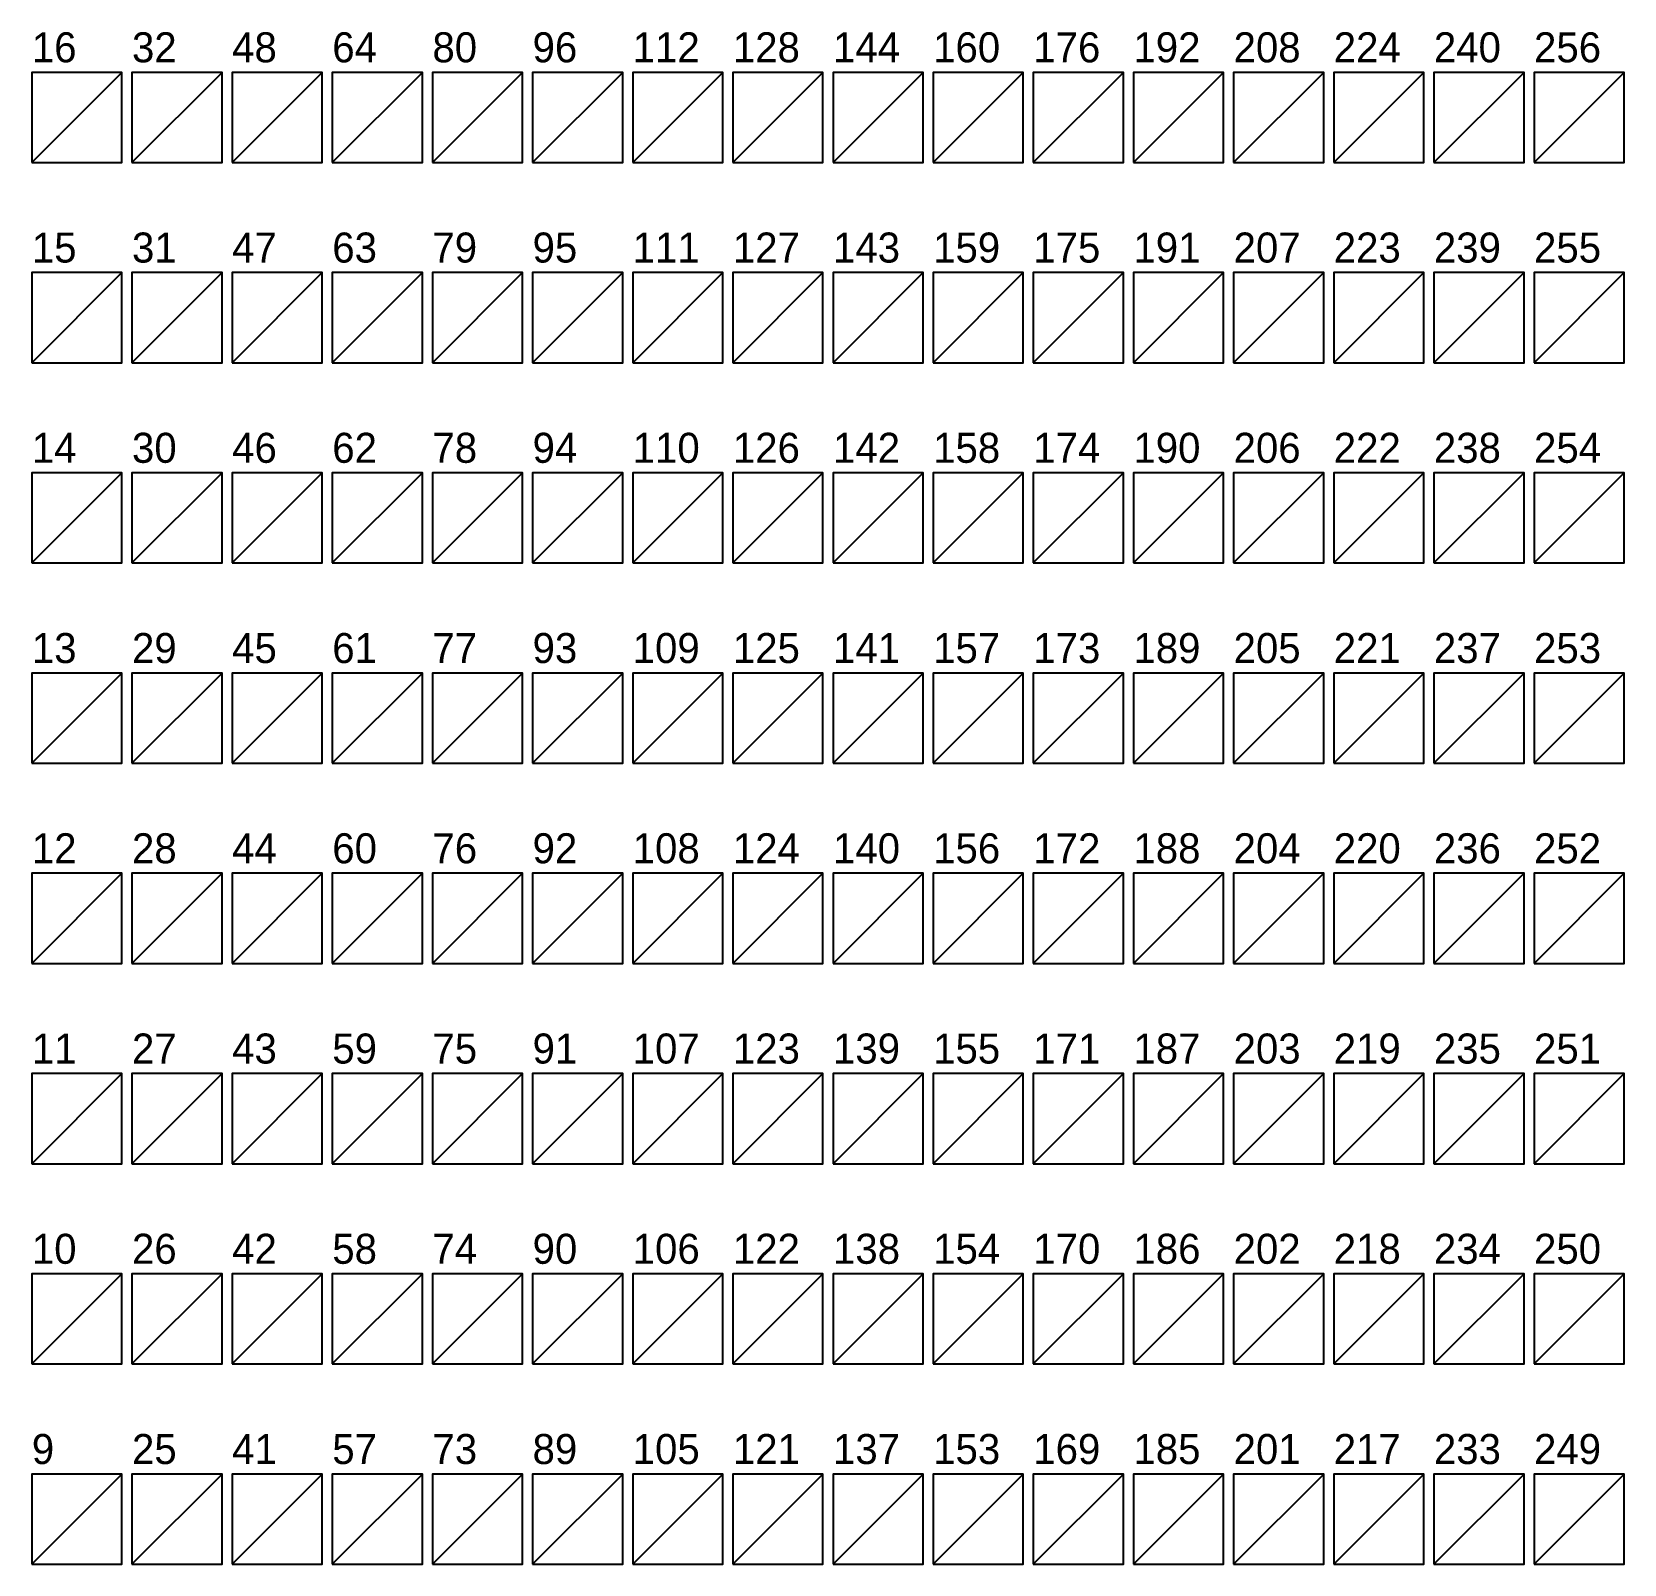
# Model space of a CAD drawing. Header units: metres. Extents: x 1 to 16.9, y 2 to 33.3.
# Drawn here: x 1 to 16.9, y 18 to 33.3 of the extents above; entities that cross this region are included whole.
import ezdxf

# ---------------------------------------------------------------- set-up
doc = ezdxf.new("R2010")
doc.units = ezdxf.units.M

msp = doc.modelspace()

# ---------------------------------------------------------------- texts
at = {"color": 255}
for s, p in [('16', (1, 33)), ('32', (2, 33)), ('48', (3, 33)), ('64', (4, 33)), ('80', (5, 33)), ('96', (6, 33)), ('112', (7, 33)), ('128', (8, 33)), ('144', (9, 33)), ('160', (10, 33)), ('176', (11, 33)), ('192', (12, 33)), ('208', (13, 33)), ('224', (14, 33)), ('240', (15, 33)), ('256', (16, 33)), ('15', (1, 31)), ('31', (2, 31)), ('47', (3, 31)), ('63', (4, 31)), ('79', (5, 31)), ('95', (6, 31)), ('111', (7, 31)), ('127', (8, 31)), ('143', (9, 31)), ('159', (10, 31)), ('175', (11, 31)), ('191', (12, 31)), ('207', (13, 31)), ('223', (14, 31)), ('239', (15, 31)), ('255', (16, 31)), ('14', (1, 29)), ('30', (2, 29)), ('46', (3, 29)), ('62', (4, 29)), ('78', (5, 29)), ('94', (6, 29)), ('110', (7, 29)), ('126', (8, 29)), ('142', (9, 29)), ('158', (10, 29)), ('174', (11, 29)), ('190', (12, 29)), ('206', (13, 29)), ('222', (14, 29)), ('238', (15, 29)), ('254', (16, 29)), ('13', (1, 27)), ('29', (2, 27)), ('45', (3, 27)), ('61', (4, 27)), ('77', (5, 27)), ('93', (6, 27)), ('109', (7, 27)), ('125', (8, 27)), ('141', (9, 27)), ('157', (10, 27)), ('173', (11, 27)), ('189', (12, 27)), ('205', (13, 27)), ('221', (14, 27)), ('237', (15, 27)), ('253', (16, 27)), ('12', (1, 25)), ('28', (2, 25)), ('44', (3, 25)), ('60', (4, 25)), ('76', (5, 25)), ('92', (6, 25)), ('108', (7, 25)), ('124', (8, 25)), ('140', (9, 25)), ('156', (10, 25)), ('172', (11, 25)), ('188', (12, 25)), ('204', (13, 25)), ('220', (14, 25)), ('236', (15, 25)), ('252', (16, 25)), ('11', (1, 23)), ('27', (2, 23)), ('43', (3, 23)), ('59', (4, 23)), ('75', (5, 23)), ('91', (6, 23)), ('107', (7, 23)), ('123', (8, 23)), ('139', (9, 23)), ('155', (10, 23)), ('171', (11, 23)), ('187', (12, 23)), ('203', (13, 23)), ('219', (14, 23)), ('235', (15, 23)), ('251', (16, 23)), ('10', (1, 21)), ('26', (2, 21)), ('42', (3, 21)), ('58', (4, 21)), ('74', (5, 21)), ('90', (6, 21)), ('106', (7, 21)), ('122', (8, 21)), ('138', (9, 21)), ('154', (10, 21)), ('170', (11, 21)), ('186', (12, 21)), ('202', (13, 21)), ('218', (14, 21)), ('234', (15, 21)), ('250', (16, 21)), ('9', (1, 19)), ('25', (2, 19)), ('41', (3, 19)), ('57', (4, 19)), ('73', (5, 19)), ('89', (6, 19)), ('105', (7, 19)), ('121', (8, 19)), ('137', (9, 19)), ('153', (10, 19)), ('169', (11, 19)), ('185', (12, 19)), ('201', (13, 19)), ('217', (14, 19)), ('233', (15, 19)), ('249', (16, 19))]:
    msp.add_text(s, height=0.3, dxfattribs=at).set_placement(p)

# ---------------------------------------------------------------- meshes
at = {"color": 16}
mesh = msp.add_polyface(dxfattribs=at)
corners = [(1, 32), (1.9, 32), (1.9, 32.9), (1, 32.9)]
mesh.append_faces([[corners[k] for k in face] for face in [(0, 1, 2), (0, 2, 3)]], dxfattribs={"color": 16})
at = {"color": 32}
mesh = msp.add_polyface(dxfattribs=at)
corners = [(2, 32), (2.9, 32), (2.9, 32.9), (2, 32.9)]
mesh.append_faces([[corners[k] for k in face] for face in [(0, 1, 2), (0, 2, 3)]], dxfattribs={"color": 32})
at = {"color": 48}
mesh = msp.add_polyface(dxfattribs=at)
corners = [(3, 32), (3.9, 32), (3.9, 32.9), (3, 32.9)]
mesh.append_faces([[corners[k] for k in face] for face in [(0, 1, 2), (0, 2, 3)]], dxfattribs={"color": 48})
at = {"color": 64}
mesh = msp.add_polyface(dxfattribs=at)
corners = [(4, 32), (4.9, 32), (4.9, 32.9), (4, 32.9)]
mesh.append_faces([[corners[k] for k in face] for face in [(0, 1, 2), (0, 2, 3)]], dxfattribs={"color": 64})
at = {"color": 80}
mesh = msp.add_polyface(dxfattribs=at)
corners = [(5, 32), (5.9, 32), (5.9, 32.9), (5, 32.9)]
mesh.append_faces([[corners[k] for k in face] for face in [(0, 1, 2), (0, 2, 3)]], dxfattribs={"color": 80})
at = {"color": 96}
mesh = msp.add_polyface(dxfattribs=at)
corners = [(6, 32), (6.9, 32), (6.9, 32.9), (6, 32.9)]
mesh.append_faces([[corners[k] for k in face] for face in [(0, 1, 2), (0, 2, 3)]], dxfattribs={"color": 96})
at = {"color": 112}
mesh = msp.add_polyface(dxfattribs=at)
corners = [(7, 32), (7.9, 32), (7.9, 32.9), (7, 32.9)]
mesh.append_faces([[corners[k] for k in face] for face in [(0, 1, 2), (0, 2, 3)]], dxfattribs={"color": 112})
at = {"color": 128}
mesh = msp.add_polyface(dxfattribs=at)
corners = [(8, 32), (8.9, 32), (8.9, 32.9), (8, 32.9)]
mesh.append_faces([[corners[k] for k in face] for face in [(0, 1, 2), (0, 2, 3)]], dxfattribs={"color": 128})
at = {"color": 144}
mesh = msp.add_polyface(dxfattribs=at)
corners = [(9, 32), (9.9, 32), (9.9, 32.9), (9, 32.9)]
mesh.append_faces([[corners[k] for k in face] for face in [(0, 1, 2), (0, 2, 3)]], dxfattribs={"color": 144})
at = {"color": 160}
mesh = msp.add_polyface(dxfattribs=at)
corners = [(10, 32), (10.9, 32), (10.9, 32.9), (10, 32.9)]
mesh.append_faces([[corners[k] for k in face] for face in [(0, 1, 2), (0, 2, 3)]], dxfattribs={"color": 160})
at = {"color": 176}
mesh = msp.add_polyface(dxfattribs=at)
corners = [(11, 32), (11.9, 32), (11.9, 32.9), (11, 32.9)]
mesh.append_faces([[corners[k] for k in face] for face in [(0, 1, 2), (0, 2, 3)]], dxfattribs={"color": 176})
at = {"color": 192}
mesh = msp.add_polyface(dxfattribs=at)
corners = [(12, 32), (12.9, 32), (12.9, 32.9), (12, 32.9)]
mesh.append_faces([[corners[k] for k in face] for face in [(0, 1, 2), (0, 2, 3)]], dxfattribs={"color": 192})
at = {"color": 208}
mesh = msp.add_polyface(dxfattribs=at)
corners = [(13, 32), (13.9, 32), (13.9, 32.9), (13, 32.9)]
mesh.append_faces([[corners[k] for k in face] for face in [(0, 1, 2), (0, 2, 3)]], dxfattribs={"color": 208})
at = {"color": 224}
mesh = msp.add_polyface(dxfattribs=at)
corners = [(14, 32), (14.9, 32), (14.9, 32.9), (14, 32.9)]
mesh.append_faces([[corners[k] for k in face] for face in [(0, 1, 2), (0, 2, 3)]], dxfattribs={"color": 224})
at = {"color": 240}
mesh = msp.add_polyface(dxfattribs=at)
corners = [(15, 32), (15.9, 32), (15.9, 32.9), (15, 32.9)]
mesh.append_faces([[corners[k] for k in face] for face in [(0, 1, 2), (0, 2, 3)]], dxfattribs={"color": 240})
mesh = msp.add_polyface()
corners = [(16, 32), (16.9, 32), (16.9, 32.9), (16, 32.9)]
mesh.append_faces([[corners[k] for k in face] for face in [(0, 1, 2), (0, 2, 3)]])
at = {"color": 15}
mesh = msp.add_polyface(dxfattribs=at)
corners = [(1, 30), (1.9, 30), (1.9, 30.9), (1, 30.9)]
mesh.append_faces([[corners[k] for k in face] for face in [(0, 1, 2), (0, 2, 3)]], dxfattribs={"color": 15})
at = {"color": 31}
mesh = msp.add_polyface(dxfattribs=at)
corners = [(2, 30), (2.9, 30), (2.9, 30.9), (2, 30.9)]
mesh.append_faces([[corners[k] for k in face] for face in [(0, 1, 2), (0, 2, 3)]], dxfattribs={"color": 31})
at = {"color": 47}
mesh = msp.add_polyface(dxfattribs=at)
corners = [(3, 30), (3.9, 30), (3.9, 30.9), (3, 30.9)]
mesh.append_faces([[corners[k] for k in face] for face in [(0, 1, 2), (0, 2, 3)]], dxfattribs={"color": 47})
at = {"color": 63}
mesh = msp.add_polyface(dxfattribs=at)
corners = [(4, 30), (4.9, 30), (4.9, 30.9), (4, 30.9)]
mesh.append_faces([[corners[k] for k in face] for face in [(0, 1, 2), (0, 2, 3)]], dxfattribs={"color": 63})
at = {"color": 79}
mesh = msp.add_polyface(dxfattribs=at)
corners = [(5, 30), (5.9, 30), (5.9, 30.9), (5, 30.9)]
mesh.append_faces([[corners[k] for k in face] for face in [(0, 1, 2), (0, 2, 3)]], dxfattribs={"color": 79})
at = {"color": 95}
mesh = msp.add_polyface(dxfattribs=at)
corners = [(6, 30), (6.9, 30), (6.9, 30.9), (6, 30.9)]
mesh.append_faces([[corners[k] for k in face] for face in [(0, 1, 2), (0, 2, 3)]], dxfattribs={"color": 95})
at = {"color": 111}
mesh = msp.add_polyface(dxfattribs=at)
corners = [(7, 30), (7.9, 30), (7.9, 30.9), (7, 30.9)]
mesh.append_faces([[corners[k] for k in face] for face in [(0, 1, 2), (0, 2, 3)]], dxfattribs={"color": 111})
at = {"color": 127}
mesh = msp.add_polyface(dxfattribs=at)
corners = [(8, 30), (8.9, 30), (8.9, 30.9), (8, 30.9)]
mesh.append_faces([[corners[k] for k in face] for face in [(0, 1, 2), (0, 2, 3)]], dxfattribs={"color": 127})
at = {"color": 143}
mesh = msp.add_polyface(dxfattribs=at)
corners = [(9, 30), (9.9, 30), (9.9, 30.9), (9, 30.9)]
mesh.append_faces([[corners[k] for k in face] for face in [(0, 1, 2), (0, 2, 3)]], dxfattribs={"color": 143})
at = {"color": 159}
mesh = msp.add_polyface(dxfattribs=at)
corners = [(10, 30), (10.9, 30), (10.9, 30.9), (10, 30.9)]
mesh.append_faces([[corners[k] for k in face] for face in [(0, 1, 2), (0, 2, 3)]], dxfattribs={"color": 159})
at = {"color": 175}
mesh = msp.add_polyface(dxfattribs=at)
corners = [(11, 30), (11.9, 30), (11.9, 30.9), (11, 30.9)]
mesh.append_faces([[corners[k] for k in face] for face in [(0, 1, 2), (0, 2, 3)]], dxfattribs={"color": 175})
at = {"color": 191}
mesh = msp.add_polyface(dxfattribs=at)
corners = [(12, 30), (12.9, 30), (12.9, 30.9), (12, 30.9)]
mesh.append_faces([[corners[k] for k in face] for face in [(0, 1, 2), (0, 2, 3)]], dxfattribs={"color": 191})
at = {"color": 207}
mesh = msp.add_polyface(dxfattribs=at)
corners = [(13, 30), (13.9, 30), (13.9, 30.9), (13, 30.9)]
mesh.append_faces([[corners[k] for k in face] for face in [(0, 1, 2), (0, 2, 3)]], dxfattribs={"color": 207})
at = {"color": 223}
mesh = msp.add_polyface(dxfattribs=at)
corners = [(14, 30), (14.9, 30), (14.9, 30.9), (14, 30.9)]
mesh.append_faces([[corners[k] for k in face] for face in [(0, 1, 2), (0, 2, 3)]], dxfattribs={"color": 223})
at = {"color": 239}
mesh = msp.add_polyface(dxfattribs=at)
corners = [(15, 30), (15.9, 30), (15.9, 30.9), (15, 30.9)]
mesh.append_faces([[corners[k] for k in face] for face in [(0, 1, 2), (0, 2, 3)]], dxfattribs={"color": 239})
at = {"color": 255}
mesh = msp.add_polyface(dxfattribs=at)
corners = [(16, 30), (16.9, 30), (16.9, 30.9), (16, 30.9)]
mesh.append_faces([[corners[k] for k in face] for face in [(0, 1, 2), (0, 2, 3)]], dxfattribs={"color": 255})
at = {"color": 14}
mesh = msp.add_polyface(dxfattribs=at)
corners = [(1, 28), (1.9, 28), (1.9, 28.9), (1, 28.9)]
mesh.append_faces([[corners[k] for k in face] for face in [(0, 1, 2), (0, 2, 3)]], dxfattribs={"color": 14})
at = {"color": 30}
mesh = msp.add_polyface(dxfattribs=at)
corners = [(2, 28), (2.9, 28), (2.9, 28.9), (2, 28.9)]
mesh.append_faces([[corners[k] for k in face] for face in [(0, 1, 2), (0, 2, 3)]], dxfattribs={"color": 30})
at = {"color": 46}
mesh = msp.add_polyface(dxfattribs=at)
corners = [(3, 28), (3.9, 28), (3.9, 28.9), (3, 28.9)]
mesh.append_faces([[corners[k] for k in face] for face in [(0, 1, 2), (0, 2, 3)]], dxfattribs={"color": 46})
at = {"color": 62}
mesh = msp.add_polyface(dxfattribs=at)
corners = [(4, 28), (4.9, 28), (4.9, 28.9), (4, 28.9)]
mesh.append_faces([[corners[k] for k in face] for face in [(0, 1, 2), (0, 2, 3)]], dxfattribs={"color": 62})
at = {"color": 78}
mesh = msp.add_polyface(dxfattribs=at)
corners = [(5, 28), (5.9, 28), (5.9, 28.9), (5, 28.9)]
mesh.append_faces([[corners[k] for k in face] for face in [(0, 1, 2), (0, 2, 3)]], dxfattribs={"color": 78})
at = {"color": 94}
mesh = msp.add_polyface(dxfattribs=at)
corners = [(6, 28), (6.9, 28), (6.9, 28.9), (6, 28.9)]
mesh.append_faces([[corners[k] for k in face] for face in [(0, 1, 2), (0, 2, 3)]], dxfattribs={"color": 94})
at = {"color": 110}
mesh = msp.add_polyface(dxfattribs=at)
corners = [(7, 28), (7.9, 28), (7.9, 28.9), (7, 28.9)]
mesh.append_faces([[corners[k] for k in face] for face in [(0, 1, 2), (0, 2, 3)]], dxfattribs={"color": 110})
at = {"color": 126}
mesh = msp.add_polyface(dxfattribs=at)
corners = [(8, 28), (8.9, 28), (8.9, 28.9), (8, 28.9)]
mesh.append_faces([[corners[k] for k in face] for face in [(0, 1, 2), (0, 2, 3)]], dxfattribs={"color": 126})
at = {"color": 142}
mesh = msp.add_polyface(dxfattribs=at)
corners = [(9, 28), (9.9, 28), (9.9, 28.9), (9, 28.9)]
mesh.append_faces([[corners[k] for k in face] for face in [(0, 1, 2), (0, 2, 3)]], dxfattribs={"color": 142})
at = {"color": 158}
mesh = msp.add_polyface(dxfattribs=at)
corners = [(10, 28), (10.9, 28), (10.9, 28.9), (10, 28.9)]
mesh.append_faces([[corners[k] for k in face] for face in [(0, 1, 2), (0, 2, 3)]], dxfattribs={"color": 158})
at = {"color": 174}
mesh = msp.add_polyface(dxfattribs=at)
corners = [(11, 28), (11.9, 28), (11.9, 28.9), (11, 28.9)]
mesh.append_faces([[corners[k] for k in face] for face in [(0, 1, 2), (0, 2, 3)]], dxfattribs={"color": 174})
at = {"color": 190}
mesh = msp.add_polyface(dxfattribs=at)
corners = [(12, 28), (12.9, 28), (12.9, 28.9), (12, 28.9)]
mesh.append_faces([[corners[k] for k in face] for face in [(0, 1, 2), (0, 2, 3)]], dxfattribs={"color": 190})
at = {"color": 206}
mesh = msp.add_polyface(dxfattribs=at)
corners = [(13, 28), (13.9, 28), (13.9, 28.9), (13, 28.9)]
mesh.append_faces([[corners[k] for k in face] for face in [(0, 1, 2), (0, 2, 3)]], dxfattribs={"color": 206})
at = {"color": 222}
mesh = msp.add_polyface(dxfattribs=at)
corners = [(14, 28), (14.9, 28), (14.9, 28.9), (14, 28.9)]
mesh.append_faces([[corners[k] for k in face] for face in [(0, 1, 2), (0, 2, 3)]], dxfattribs={"color": 222})
at = {"color": 238}
mesh = msp.add_polyface(dxfattribs=at)
corners = [(15, 28), (15.9, 28), (15.9, 28.9), (15, 28.9)]
mesh.append_faces([[corners[k] for k in face] for face in [(0, 1, 2), (0, 2, 3)]], dxfattribs={"color": 238})
at = {"color": 254}
mesh = msp.add_polyface(dxfattribs=at)
corners = [(16, 28), (16.9, 28), (16.9, 28.9), (16, 28.9)]
mesh.append_faces([[corners[k] for k in face] for face in [(0, 1, 2), (0, 2, 3)]], dxfattribs={"color": 254})
at = {"color": 13}
mesh = msp.add_polyface(dxfattribs=at)
corners = [(1, 26), (1.9, 26), (1.9, 26.9), (1, 26.9)]
mesh.append_faces([[corners[k] for k in face] for face in [(0, 1, 2), (0, 2, 3)]], dxfattribs={"color": 13})
at = {"color": 29}
mesh = msp.add_polyface(dxfattribs=at)
corners = [(2, 26), (2.9, 26), (2.9, 26.9), (2, 26.9)]
mesh.append_faces([[corners[k] for k in face] for face in [(0, 1, 2), (0, 2, 3)]], dxfattribs={"color": 29})
at = {"color": 45}
mesh = msp.add_polyface(dxfattribs=at)
corners = [(3, 26), (3.9, 26), (3.9, 26.9), (3, 26.9)]
mesh.append_faces([[corners[k] for k in face] for face in [(0, 1, 2), (0, 2, 3)]], dxfattribs={"color": 45})
at = {"color": 61}
mesh = msp.add_polyface(dxfattribs=at)
corners = [(4, 26), (4.9, 26), (4.9, 26.9), (4, 26.9)]
mesh.append_faces([[corners[k] for k in face] for face in [(0, 1, 2), (0, 2, 3)]], dxfattribs={"color": 61})
at = {"color": 77}
mesh = msp.add_polyface(dxfattribs=at)
corners = [(5, 26), (5.9, 26), (5.9, 26.9), (5, 26.9)]
mesh.append_faces([[corners[k] for k in face] for face in [(0, 1, 2), (0, 2, 3)]], dxfattribs={"color": 77})
at = {"color": 93}
mesh = msp.add_polyface(dxfattribs=at)
corners = [(6, 26), (6.9, 26), (6.9, 26.9), (6, 26.9)]
mesh.append_faces([[corners[k] for k in face] for face in [(0, 1, 2), (0, 2, 3)]], dxfattribs={"color": 93})
at = {"color": 109}
mesh = msp.add_polyface(dxfattribs=at)
corners = [(7, 26), (7.9, 26), (7.9, 26.9), (7, 26.9)]
mesh.append_faces([[corners[k] for k in face] for face in [(0, 1, 2), (0, 2, 3)]], dxfattribs={"color": 109})
at = {"color": 125}
mesh = msp.add_polyface(dxfattribs=at)
corners = [(8, 26), (8.9, 26), (8.9, 26.9), (8, 26.9)]
mesh.append_faces([[corners[k] for k in face] for face in [(0, 1, 2), (0, 2, 3)]], dxfattribs={"color": 125})
at = {"color": 141}
mesh = msp.add_polyface(dxfattribs=at)
corners = [(9, 26), (9.9, 26), (9.9, 26.9), (9, 26.9)]
mesh.append_faces([[corners[k] for k in face] for face in [(0, 1, 2), (0, 2, 3)]], dxfattribs={"color": 141})
at = {"color": 157}
mesh = msp.add_polyface(dxfattribs=at)
corners = [(10, 26), (10.9, 26), (10.9, 26.9), (10, 26.9)]
mesh.append_faces([[corners[k] for k in face] for face in [(0, 1, 2), (0, 2, 3)]], dxfattribs={"color": 157})
at = {"color": 173}
mesh = msp.add_polyface(dxfattribs=at)
corners = [(11, 26), (11.9, 26), (11.9, 26.9), (11, 26.9)]
mesh.append_faces([[corners[k] for k in face] for face in [(0, 1, 2), (0, 2, 3)]], dxfattribs={"color": 173})
at = {"color": 189}
mesh = msp.add_polyface(dxfattribs=at)
corners = [(12, 26), (12.9, 26), (12.9, 26.9), (12, 26.9)]
mesh.append_faces([[corners[k] for k in face] for face in [(0, 1, 2), (0, 2, 3)]], dxfattribs={"color": 189})
at = {"color": 205}
mesh = msp.add_polyface(dxfattribs=at)
corners = [(13, 26), (13.9, 26), (13.9, 26.9), (13, 26.9)]
mesh.append_faces([[corners[k] for k in face] for face in [(0, 1, 2), (0, 2, 3)]], dxfattribs={"color": 205})
at = {"color": 221}
mesh = msp.add_polyface(dxfattribs=at)
corners = [(14, 26), (14.9, 26), (14.9, 26.9), (14, 26.9)]
mesh.append_faces([[corners[k] for k in face] for face in [(0, 1, 2), (0, 2, 3)]], dxfattribs={"color": 221})
at = {"color": 237}
mesh = msp.add_polyface(dxfattribs=at)
corners = [(15, 26), (15.9, 26), (15.9, 26.9), (15, 26.9)]
mesh.append_faces([[corners[k] for k in face] for face in [(0, 1, 2), (0, 2, 3)]], dxfattribs={"color": 237})
at = {"color": 253}
mesh = msp.add_polyface(dxfattribs=at)
corners = [(16, 26), (16.9, 26), (16.9, 26.9), (16, 26.9)]
mesh.append_faces([[corners[k] for k in face] for face in [(0, 1, 2), (0, 2, 3)]], dxfattribs={"color": 253})
at = {"color": 12}
mesh = msp.add_polyface(dxfattribs=at)
corners = [(1, 24), (1.9, 24), (1.9, 24.9), (1, 24.9)]
mesh.append_faces([[corners[k] for k in face] for face in [(0, 1, 2), (0, 2, 3)]], dxfattribs={"color": 12})
at = {"color": 28}
mesh = msp.add_polyface(dxfattribs=at)
corners = [(2, 24), (2.9, 24), (2.9, 24.9), (2, 24.9)]
mesh.append_faces([[corners[k] for k in face] for face in [(0, 1, 2), (0, 2, 3)]], dxfattribs={"color": 28})
at = {"color": 44}
mesh = msp.add_polyface(dxfattribs=at)
corners = [(3, 24), (3.9, 24), (3.9, 24.9), (3, 24.9)]
mesh.append_faces([[corners[k] for k in face] for face in [(0, 1, 2), (0, 2, 3)]], dxfattribs={"color": 44})
at = {"color": 60}
mesh = msp.add_polyface(dxfattribs=at)
corners = [(4, 24), (4.9, 24), (4.9, 24.9), (4, 24.9)]
mesh.append_faces([[corners[k] for k in face] for face in [(0, 1, 2), (0, 2, 3)]], dxfattribs={"color": 60})
at = {"color": 76}
mesh = msp.add_polyface(dxfattribs=at)
corners = [(5, 24), (5.9, 24), (5.9, 24.9), (5, 24.9)]
mesh.append_faces([[corners[k] for k in face] for face in [(0, 1, 2), (0, 2, 3)]], dxfattribs={"color": 76})
at = {"color": 92}
mesh = msp.add_polyface(dxfattribs=at)
corners = [(6, 24), (6.9, 24), (6.9, 24.9), (6, 24.9)]
mesh.append_faces([[corners[k] for k in face] for face in [(0, 1, 2), (0, 2, 3)]], dxfattribs={"color": 92})
at = {"color": 108}
mesh = msp.add_polyface(dxfattribs=at)
corners = [(7, 24), (7.9, 24), (7.9, 24.9), (7, 24.9)]
mesh.append_faces([[corners[k] for k in face] for face in [(0, 1, 2), (0, 2, 3)]], dxfattribs={"color": 108})
at = {"color": 124}
mesh = msp.add_polyface(dxfattribs=at)
corners = [(8, 24), (8.9, 24), (8.9, 24.9), (8, 24.9)]
mesh.append_faces([[corners[k] for k in face] for face in [(0, 1, 2), (0, 2, 3)]], dxfattribs={"color": 124})
at = {"color": 140}
mesh = msp.add_polyface(dxfattribs=at)
corners = [(9, 24), (9.9, 24), (9.9, 24.9), (9, 24.9)]
mesh.append_faces([[corners[k] for k in face] for face in [(0, 1, 2), (0, 2, 3)]], dxfattribs={"color": 140})
at = {"color": 156}
mesh = msp.add_polyface(dxfattribs=at)
corners = [(10, 24), (10.9, 24), (10.9, 24.9), (10, 24.9)]
mesh.append_faces([[corners[k] for k in face] for face in [(0, 1, 2), (0, 2, 3)]], dxfattribs={"color": 156})
at = {"color": 172}
mesh = msp.add_polyface(dxfattribs=at)
corners = [(11, 24), (11.9, 24), (11.9, 24.9), (11, 24.9)]
mesh.append_faces([[corners[k] for k in face] for face in [(0, 1, 2), (0, 2, 3)]], dxfattribs={"color": 172})
at = {"color": 188}
mesh = msp.add_polyface(dxfattribs=at)
corners = [(12, 24), (12.9, 24), (12.9, 24.9), (12, 24.9)]
mesh.append_faces([[corners[k] for k in face] for face in [(0, 1, 2), (0, 2, 3)]], dxfattribs={"color": 188})
at = {"color": 204}
mesh = msp.add_polyface(dxfattribs=at)
corners = [(13, 24), (13.9, 24), (13.9, 24.9), (13, 24.9)]
mesh.append_faces([[corners[k] for k in face] for face in [(0, 1, 2), (0, 2, 3)]], dxfattribs={"color": 204})
at = {"color": 220}
mesh = msp.add_polyface(dxfattribs=at)
corners = [(14, 24), (14.9, 24), (14.9, 24.9), (14, 24.9)]
mesh.append_faces([[corners[k] for k in face] for face in [(0, 1, 2), (0, 2, 3)]], dxfattribs={"color": 220})
at = {"color": 236}
mesh = msp.add_polyface(dxfattribs=at)
corners = [(15, 24), (15.9, 24), (15.9, 24.9), (15, 24.9)]
mesh.append_faces([[corners[k] for k in face] for face in [(0, 1, 2), (0, 2, 3)]], dxfattribs={"color": 236})
at = {"color": 252}
mesh = msp.add_polyface(dxfattribs=at)
corners = [(16, 24), (16.9, 24), (16.9, 24.9), (16, 24.9)]
mesh.append_faces([[corners[k] for k in face] for face in [(0, 1, 2), (0, 2, 3)]], dxfattribs={"color": 252})
at = {"color": 11}
mesh = msp.add_polyface(dxfattribs=at)
corners = [(1, 22), (1.9, 22), (1.9, 22.9), (1, 22.9)]
mesh.append_faces([[corners[k] for k in face] for face in [(0, 1, 2), (0, 2, 3)]], dxfattribs={"color": 11})
at = {"color": 27}
mesh = msp.add_polyface(dxfattribs=at)
corners = [(2, 22), (2.9, 22), (2.9, 22.9), (2, 22.9)]
mesh.append_faces([[corners[k] for k in face] for face in [(0, 1, 2), (0, 2, 3)]], dxfattribs={"color": 27})
at = {"color": 43}
mesh = msp.add_polyface(dxfattribs=at)
corners = [(3, 22), (3.9, 22), (3.9, 22.9), (3, 22.9)]
mesh.append_faces([[corners[k] for k in face] for face in [(0, 1, 2), (0, 2, 3)]], dxfattribs={"color": 43})
at = {"color": 59}
mesh = msp.add_polyface(dxfattribs=at)
corners = [(4, 22), (4.9, 22), (4.9, 22.9), (4, 22.9)]
mesh.append_faces([[corners[k] for k in face] for face in [(0, 1, 2), (0, 2, 3)]], dxfattribs={"color": 59})
at = {"color": 75}
mesh = msp.add_polyface(dxfattribs=at)
corners = [(5, 22), (5.9, 22), (5.9, 22.9), (5, 22.9)]
mesh.append_faces([[corners[k] for k in face] for face in [(0, 1, 2), (0, 2, 3)]], dxfattribs={"color": 75})
at = {"color": 91}
mesh = msp.add_polyface(dxfattribs=at)
corners = [(6, 22), (6.9, 22), (6.9, 22.9), (6, 22.9)]
mesh.append_faces([[corners[k] for k in face] for face in [(0, 1, 2), (0, 2, 3)]], dxfattribs={"color": 91})
at = {"color": 107}
mesh = msp.add_polyface(dxfattribs=at)
corners = [(7, 22), (7.9, 22), (7.9, 22.9), (7, 22.9)]
mesh.append_faces([[corners[k] for k in face] for face in [(0, 1, 2), (0, 2, 3)]], dxfattribs={"color": 107})
at = {"color": 123}
mesh = msp.add_polyface(dxfattribs=at)
corners = [(8, 22), (8.9, 22), (8.9, 22.9), (8, 22.9)]
mesh.append_faces([[corners[k] for k in face] for face in [(0, 1, 2), (0, 2, 3)]], dxfattribs={"color": 123})
at = {"color": 139}
mesh = msp.add_polyface(dxfattribs=at)
corners = [(9, 22), (9.9, 22), (9.9, 22.9), (9, 22.9)]
mesh.append_faces([[corners[k] for k in face] for face in [(0, 1, 2), (0, 2, 3)]], dxfattribs={"color": 139})
at = {"color": 155}
mesh = msp.add_polyface(dxfattribs=at)
corners = [(10, 22), (10.9, 22), (10.9, 22.9), (10, 22.9)]
mesh.append_faces([[corners[k] for k in face] for face in [(0, 1, 2), (0, 2, 3)]], dxfattribs={"color": 155})
at = {"color": 171}
mesh = msp.add_polyface(dxfattribs=at)
corners = [(11, 22), (11.9, 22), (11.9, 22.9), (11, 22.9)]
mesh.append_faces([[corners[k] for k in face] for face in [(0, 1, 2), (0, 2, 3)]], dxfattribs={"color": 171})
at = {"color": 187}
mesh = msp.add_polyface(dxfattribs=at)
corners = [(12, 22), (12.9, 22), (12.9, 22.9), (12, 22.9)]
mesh.append_faces([[corners[k] for k in face] for face in [(0, 1, 2), (0, 2, 3)]], dxfattribs={"color": 187})
at = {"color": 203}
mesh = msp.add_polyface(dxfattribs=at)
corners = [(13, 22), (13.9, 22), (13.9, 22.9), (13, 22.9)]
mesh.append_faces([[corners[k] for k in face] for face in [(0, 1, 2), (0, 2, 3)]], dxfattribs={"color": 203})
at = {"color": 219}
mesh = msp.add_polyface(dxfattribs=at)
corners = [(14, 22), (14.9, 22), (14.9, 22.9), (14, 22.9)]
mesh.append_faces([[corners[k] for k in face] for face in [(0, 1, 2), (0, 2, 3)]], dxfattribs={"color": 219})
at = {"color": 235}
mesh = msp.add_polyface(dxfattribs=at)
corners = [(15, 22), (15.9, 22), (15.9, 22.9), (15, 22.9)]
mesh.append_faces([[corners[k] for k in face] for face in [(0, 1, 2), (0, 2, 3)]], dxfattribs={"color": 235})
at = {"color": 251}
mesh = msp.add_polyface(dxfattribs=at)
corners = [(16, 22), (16.9, 22), (16.9, 22.9), (16, 22.9)]
mesh.append_faces([[corners[k] for k in face] for face in [(0, 1, 2), (0, 2, 3)]], dxfattribs={"color": 251})
at = {"color": 10}
mesh = msp.add_polyface(dxfattribs=at)
corners = [(1, 20), (1.9, 20), (1.9, 20.9), (1, 20.9)]
mesh.append_faces([[corners[k] for k in face] for face in [(0, 1, 2), (0, 2, 3)]], dxfattribs={"color": 10})
at = {"color": 26}
mesh = msp.add_polyface(dxfattribs=at)
corners = [(2, 20), (2.9, 20), (2.9, 20.9), (2, 20.9)]
mesh.append_faces([[corners[k] for k in face] for face in [(0, 1, 2), (0, 2, 3)]], dxfattribs={"color": 26})
at = {"color": 42}
mesh = msp.add_polyface(dxfattribs=at)
corners = [(3, 20), (3.9, 20), (3.9, 20.9), (3, 20.9)]
mesh.append_faces([[corners[k] for k in face] for face in [(0, 1, 2), (0, 2, 3)]], dxfattribs={"color": 42})
at = {"color": 58}
mesh = msp.add_polyface(dxfattribs=at)
corners = [(4, 20), (4.9, 20), (4.9, 20.9), (4, 20.9)]
mesh.append_faces([[corners[k] for k in face] for face in [(0, 1, 2), (0, 2, 3)]], dxfattribs={"color": 58})
at = {"color": 74}
mesh = msp.add_polyface(dxfattribs=at)
corners = [(5, 20), (5.9, 20), (5.9, 20.9), (5, 20.9)]
mesh.append_faces([[corners[k] for k in face] for face in [(0, 1, 2), (0, 2, 3)]], dxfattribs={"color": 74})
at = {"color": 90}
mesh = msp.add_polyface(dxfattribs=at)
corners = [(6, 20), (6.9, 20), (6.9, 20.9), (6, 20.9)]
mesh.append_faces([[corners[k] for k in face] for face in [(0, 1, 2), (0, 2, 3)]], dxfattribs={"color": 90})
at = {"color": 106}
mesh = msp.add_polyface(dxfattribs=at)
corners = [(7, 20), (7.9, 20), (7.9, 20.9), (7, 20.9)]
mesh.append_faces([[corners[k] for k in face] for face in [(0, 1, 2), (0, 2, 3)]], dxfattribs={"color": 106})
at = {"color": 122}
mesh = msp.add_polyface(dxfattribs=at)
corners = [(8, 20), (8.9, 20), (8.9, 20.9), (8, 20.9)]
mesh.append_faces([[corners[k] for k in face] for face in [(0, 1, 2), (0, 2, 3)]], dxfattribs={"color": 122})
at = {"color": 138}
mesh = msp.add_polyface(dxfattribs=at)
corners = [(9, 20), (9.9, 20), (9.9, 20.9), (9, 20.9)]
mesh.append_faces([[corners[k] for k in face] for face in [(0, 1, 2), (0, 2, 3)]], dxfattribs={"color": 138})
at = {"color": 154}
mesh = msp.add_polyface(dxfattribs=at)
corners = [(10, 20), (10.9, 20), (10.9, 20.9), (10, 20.9)]
mesh.append_faces([[corners[k] for k in face] for face in [(0, 1, 2), (0, 2, 3)]], dxfattribs={"color": 154})
at = {"color": 170}
mesh = msp.add_polyface(dxfattribs=at)
corners = [(11, 20), (11.9, 20), (11.9, 20.9), (11, 20.9)]
mesh.append_faces([[corners[k] for k in face] for face in [(0, 1, 2), (0, 2, 3)]], dxfattribs={"color": 170})
at = {"color": 186}
mesh = msp.add_polyface(dxfattribs=at)
corners = [(12, 20), (12.9, 20), (12.9, 20.9), (12, 20.9)]
mesh.append_faces([[corners[k] for k in face] for face in [(0, 1, 2), (0, 2, 3)]], dxfattribs={"color": 186})
at = {"color": 202}
mesh = msp.add_polyface(dxfattribs=at)
corners = [(13, 20), (13.9, 20), (13.9, 20.9), (13, 20.9)]
mesh.append_faces([[corners[k] for k in face] for face in [(0, 1, 2), (0, 2, 3)]], dxfattribs={"color": 202})
at = {"color": 218}
mesh = msp.add_polyface(dxfattribs=at)
corners = [(14, 20), (14.9, 20), (14.9, 20.9), (14, 20.9)]
mesh.append_faces([[corners[k] for k in face] for face in [(0, 1, 2), (0, 2, 3)]], dxfattribs={"color": 218})
at = {"color": 234}
mesh = msp.add_polyface(dxfattribs=at)
corners = [(15, 20), (15.9, 20), (15.9, 20.9), (15, 20.9)]
mesh.append_faces([[corners[k] for k in face] for face in [(0, 1, 2), (0, 2, 3)]], dxfattribs={"color": 234})
at = {"color": 250}
mesh = msp.add_polyface(dxfattribs=at)
corners = [(16, 20), (16.9, 20), (16.9, 20.9), (16, 20.9)]
mesh.append_faces([[corners[k] for k in face] for face in [(0, 1, 2), (0, 2, 3)]], dxfattribs={"color": 250})
at = {"color": 9}
mesh = msp.add_polyface(dxfattribs=at)
corners = [(1, 18), (1.9, 18), (1.9, 18.9), (1, 18.9)]
mesh.append_faces([[corners[k] for k in face] for face in [(0, 1, 2), (0, 2, 3)]], dxfattribs={"color": 9})
at = {"color": 25}
mesh = msp.add_polyface(dxfattribs=at)
corners = [(2, 18), (2.9, 18), (2.9, 18.9), (2, 18.9)]
mesh.append_faces([[corners[k] for k in face] for face in [(0, 1, 2), (0, 2, 3)]], dxfattribs={"color": 25})
at = {"color": 41}
mesh = msp.add_polyface(dxfattribs=at)
corners = [(3, 18), (3.9, 18), (3.9, 18.9), (3, 18.9)]
mesh.append_faces([[corners[k] for k in face] for face in [(0, 1, 2), (0, 2, 3)]], dxfattribs={"color": 41})
at = {"color": 57}
mesh = msp.add_polyface(dxfattribs=at)
corners = [(4, 18), (4.9, 18), (4.9, 18.9), (4, 18.9)]
mesh.append_faces([[corners[k] for k in face] for face in [(0, 1, 2), (0, 2, 3)]], dxfattribs={"color": 57})
at = {"color": 73}
mesh = msp.add_polyface(dxfattribs=at)
corners = [(5, 18), (5.9, 18), (5.9, 18.9), (5, 18.9)]
mesh.append_faces([[corners[k] for k in face] for face in [(0, 1, 2), (0, 2, 3)]], dxfattribs={"color": 73})
at = {"color": 89}
mesh = msp.add_polyface(dxfattribs=at)
corners = [(6, 18), (6.9, 18), (6.9, 18.9), (6, 18.9)]
mesh.append_faces([[corners[k] for k in face] for face in [(0, 1, 2), (0, 2, 3)]], dxfattribs={"color": 89})
at = {"color": 105}
mesh = msp.add_polyface(dxfattribs=at)
corners = [(7, 18), (7.9, 18), (7.9, 18.9), (7, 18.9)]
mesh.append_faces([[corners[k] for k in face] for face in [(0, 1, 2), (0, 2, 3)]], dxfattribs={"color": 105})
at = {"color": 121}
mesh = msp.add_polyface(dxfattribs=at)
corners = [(8, 18), (8.9, 18), (8.9, 18.9), (8, 18.9)]
mesh.append_faces([[corners[k] for k in face] for face in [(0, 1, 2), (0, 2, 3)]], dxfattribs={"color": 121})
at = {"color": 137}
mesh = msp.add_polyface(dxfattribs=at)
corners = [(9, 18), (9.9, 18), (9.9, 18.9), (9, 18.9)]
mesh.append_faces([[corners[k] for k in face] for face in [(0, 1, 2), (0, 2, 3)]], dxfattribs={"color": 137})
at = {"color": 153}
mesh = msp.add_polyface(dxfattribs=at)
corners = [(10, 18), (10.9, 18), (10.9, 18.9), (10, 18.9)]
mesh.append_faces([[corners[k] for k in face] for face in [(0, 1, 2), (0, 2, 3)]], dxfattribs={"color": 153})
at = {"color": 169}
mesh = msp.add_polyface(dxfattribs=at)
corners = [(11, 18), (11.9, 18), (11.9, 18.9), (11, 18.9)]
mesh.append_faces([[corners[k] for k in face] for face in [(0, 1, 2), (0, 2, 3)]], dxfattribs={"color": 169})
at = {"color": 185}
mesh = msp.add_polyface(dxfattribs=at)
corners = [(12, 18), (12.9, 18), (12.9, 18.9), (12, 18.9)]
mesh.append_faces([[corners[k] for k in face] for face in [(0, 1, 2), (0, 2, 3)]], dxfattribs={"color": 185})
at = {"color": 201}
mesh = msp.add_polyface(dxfattribs=at)
corners = [(13, 18), (13.9, 18), (13.9, 18.9), (13, 18.9)]
mesh.append_faces([[corners[k] for k in face] for face in [(0, 1, 2), (0, 2, 3)]], dxfattribs={"color": 201})
at = {"color": 217}
mesh = msp.add_polyface(dxfattribs=at)
corners = [(14, 18), (14.9, 18), (14.9, 18.9), (14, 18.9)]
mesh.append_faces([[corners[k] for k in face] for face in [(0, 1, 2), (0, 2, 3)]], dxfattribs={"color": 217})
at = {"color": 233}
mesh = msp.add_polyface(dxfattribs=at)
corners = [(15, 18), (15.9, 18), (15.9, 18.9), (15, 18.9)]
mesh.append_faces([[corners[k] for k in face] for face in [(0, 1, 2), (0, 2, 3)]], dxfattribs={"color": 233})
at = {"color": 249}
mesh = msp.add_polyface(dxfattribs=at)
corners = [(16, 18), (16.9, 18), (16.9, 18.9), (16, 18.9)]
mesh.append_faces([[corners[k] for k in face] for face in [(0, 1, 2), (0, 2, 3)]], dxfattribs={"color": 249})

doc.saveas('drawing.dxf')
